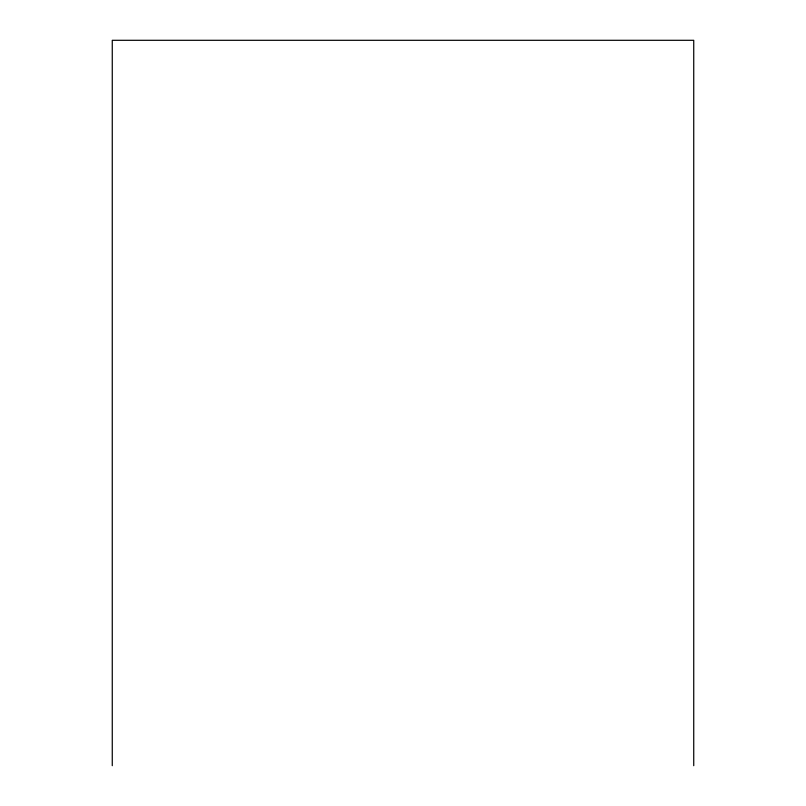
<?xml version="1.0" encoding="UTF-8"?>
<svg xmlns="http://www.w3.org/2000/svg" width="806" height="806" viewBox="0 0 806 806"><rect width="100%" height="100%" fill="white"/><g stroke="black" fill="none" stroke-linecap="round" stroke-linejoin="round"><path stroke-width="1.21" d="M693.734 765.7L693.734 40.3L112.266 40.3L112.266 765.7"/></g></svg>
